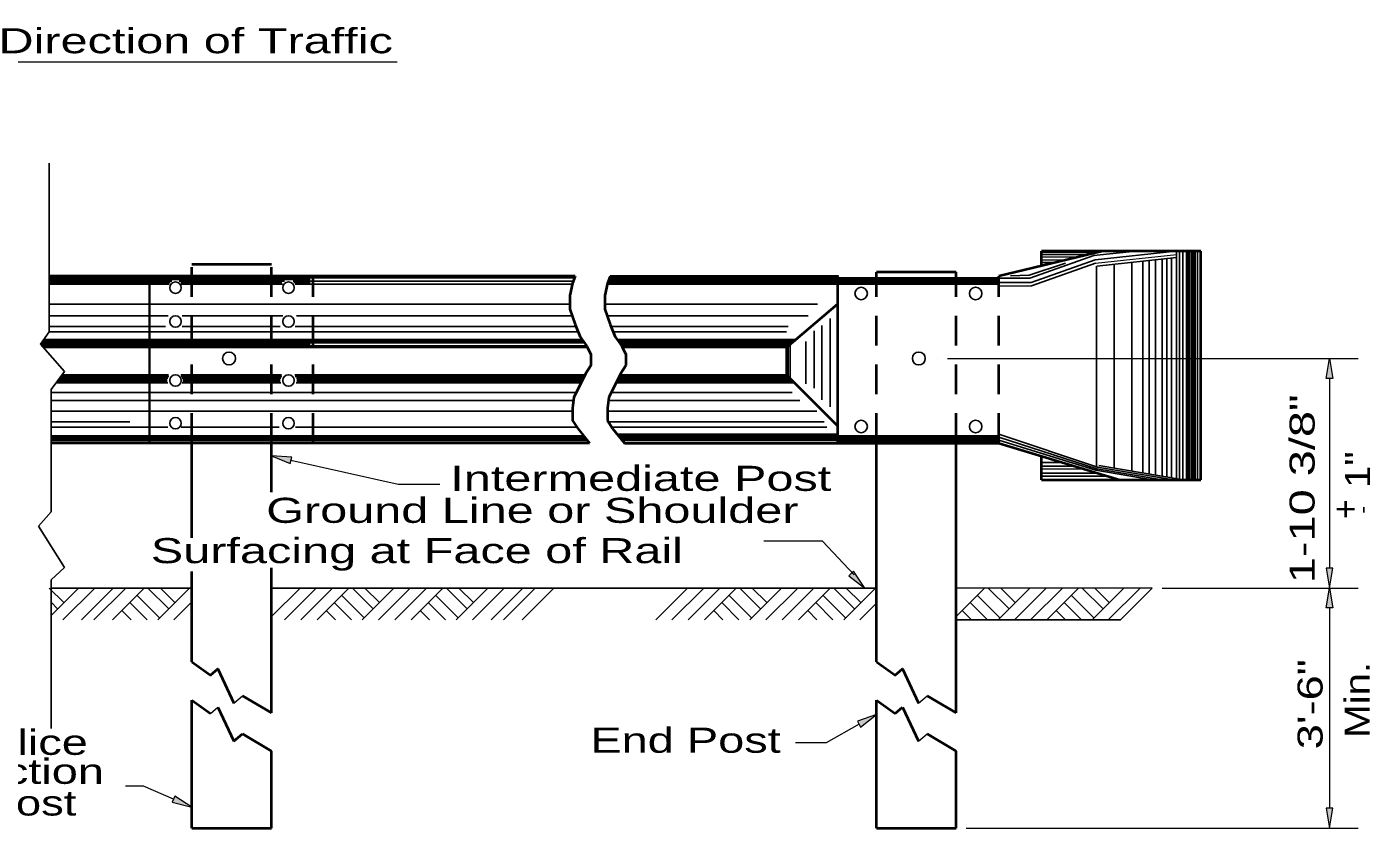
# Model space of a CAD drawing. Extents: x 1.3 to 36.6, y 35.1 to 57.1.
# Drawn here: x 16.57 to 23.71, y 47.63 to 51.9 of the extents above; entities that cross this region are included whole.
import ezdxf

# ---------------------------------------------------------------- set-up
doc = ezdxf.new("R2010")
doc.units = 0
doc.header["$LTSCALE"] = 0.053
doc.linetypes.add('MEDIUM_DASHED', pattern=[4.5, 3, -1.5])
for name, color, linetype, lineweight in [('1', 7, 'Continuous', 25), ('2', 7, 'MEDIUM_DASHED', 40), ('3', 7, 'Continuous', 13), ('4', 7, 'Continuous', 25), ('5', 7, 'Continuous', 25), ('6', 7, 'Continuous', 13)]:
    doc.layers.add(name, color=color, linetype=linetype, lineweight=lineweight)

msp = doc.modelspace()

# ---------------------------------------------------------------- hatches: boundary and pattern name
at = {"layer": '1'}
for points in [[(23.51256, 50.02604), (23.47715, 50.02604), (23.49485, 50.13229), (23.49485, 50.13229)], [(23.51256, 49.01731), (23.47715, 49.01731), (23.49485, 48.91106), (23.49485, 48.91106)], [(23.51256, 48.80481), (23.47715, 48.80481), (23.49485, 48.91106), (23.49485, 48.91106)], [(23.51256, 47.73984), (23.47715, 47.73984), (23.49485, 47.63359), (23.49485, 47.63359)]]:
    msp.add_hatch(color=256, dxfattribs=at).paths.add_polyline_path(points)
at = {"layer": '3'}
for points in [[(17.96823, 49.57327), (17.97595, 49.60783), (17.8684, 49.6137), (17.8684, 49.6137)], [(20.96434, 49.00076), (20.93847, 48.97657), (21.02397, 48.91106), (21.02397, 48.91106)], [(20.98415, 48.20198), (21.00154, 48.17112), (21.08541, 48.23871), (21.08541, 48.23871)], [(17.35402, 47.8041), (17.3401, 47.77153), (17.44476, 47.74605), (17.44476, 47.74605)]]:
    msp.add_hatch(color=256, dxfattribs=at).paths.add_polyline_path(points)

# ---------------------------------------------------------------- linework, layer by layer
at = {"layer": '1'}
for p, q in [((16.68708, 51.1706), (16.68708, 50.2734)), ((16.68708, 50.2734), (16.63932, 50.20824)), ((16.63932, 50.20824), (16.76829, 50.06289)), ((16.76829, 50.06289), (16.69665, 49.96765)), ((16.69665, 49.96765), (16.69665, 49.31605)), ((16.69665, 49.31605), (16.62977, 49.24086)), ((16.62977, 49.24086), (16.76829, 49.02032)), ((16.76829, 49.02032), (16.69665, 48.95516)), ((16.69665, 48.95516), (16.69665, 48.16332))]:
    msp.add_line(p, q, dxfattribs=at)
at = {"layer": '1', "lineweight": 40}
for p, q in [((22.28876, 50.70265), (21.73635, 50.56938)), ((21.96368, 50.62422), (21.96368, 50.70265)), ((22.81095, 50.70265), (21.96368, 50.70265)), ((22.81095, 49.48735), (22.81095, 50.70265)), ((17.44476, 50.6344), (17.8684, 50.6344)), ((21.50904, 50.59111), (21.08541, 50.59111)), ((19.48305, 50.56938), (16.68708, 50.56938)), ((19.65502, 50.53261), (19.64111, 50.46695)), ((19.66904, 50.56938), (19.65502, 50.53261)), ((19.66904, 50.56938), (20.88439, 50.56938)), ((19.64111, 50.46695), (19.64111, 50.39397)), ((19.64111, 50.39397), (19.66893, 50.3137)), ((19.66893, 50.3137), (19.69674, 50.24802)), ((19.69674, 50.24802), (19.73152, 50.19695)), ((19.73152, 50.19695), (19.75239, 50.15316)), ((19.75239, 50.15316), (19.75239, 50.09478)), ((19.75239, 50.09478), (19.72456, 50.05099)), ((19.72456, 50.05099), (19.69674, 49.99261)), ((19.69674, 49.99261), (19.66197, 49.92694)), ((19.66197, 49.92694), (19.65502, 49.86856)), ((19.65502, 49.86856), (19.65502, 49.80289)), ((19.65502, 49.80289), (19.68284, 49.75909)), ((19.68284, 49.75909), (19.74543, 49.68248)), ((19.55944, 49.68248), (16.69665, 49.68248)), ((17.44476, 49.17746), (17.44476, 49.68248)), ((17.8684, 49.42154), (17.8684, 49.68248)), ((19.74543, 49.68248), (21.73635, 49.68248)), ((21.08541, 48.51805), (21.08541, 49.68248)), ((21.50904, 48.2462), (21.50904, 49.68248)), ((21.73635, 49.68248), (22.37956, 49.48735)), ((21.96368, 49.48735), (21.96368, 49.61352)), ((21.96368, 49.48735), (22.81095, 49.48735)), ((17.8684, 48.2462), (17.8684, 49.01786)), ((17.44476, 48.51805), (17.44476, 48.99909)), ((17.44476, 48.31498), (17.54387, 48.24399)), ((17.44476, 47.63359), (17.44476, 48.31498)), ((17.71469, 48.33782), (17.8684, 48.2462)), ((21.08541, 48.31498), (21.18453, 48.24399)), ((21.08541, 47.63359), (21.08541, 48.31498)), ((21.35533, 48.33782), (21.50904, 48.2462)), ((17.58391, 48.2776), (17.66798, 48.09554)), ((21.18453, 48.24399), (21.22455, 48.2776)), ((21.22455, 48.2776), (21.30862, 48.09554)), ((17.66798, 48.09554), (17.71469, 48.13476)), ((17.71469, 48.13476), (17.8684, 48.04312)), ((21.35533, 48.13476), (21.50904, 48.04312)), ((17.8684, 47.63359), (17.8684, 48.04312)), ((21.50904, 47.63359), (21.50904, 48.04312)), ((17.44476, 47.63359), (17.8684, 47.63359)), ((21.08541, 47.63359), (21.50904, 47.63359))]:
    msp.add_line(p, q, dxfattribs=at)
at = {"layer": '1', "lineweight": 13}
for p, q in [((21.46266, 50.13229), (23.64785, 50.13229)), ((23.49485, 50.02604), (23.49485, 49.01731)), ((22.60524, 48.91106), (23.64785, 48.91106)), ((22.60524, 48.91106), (23.64785, 48.91106)), ((23.49485, 48.80481), (23.49485, 47.73984)), ((17.66798, 48.29861), (17.71469, 48.33782)), ((21.30862, 48.29861), (21.35533, 48.33782)), ((17.54387, 48.24399), (17.58391, 48.2776)), ((21.30862, 48.09554), (21.35533, 48.13476)), ((21.56217, 47.63359), (23.64785, 47.63359))]:
    msp.add_line(p, q, dxfattribs=at)
at = {"layer": '1', "lineweight": 40}
for points in [[(19.48305, 50.56938), (19.46903, 50.53261), (19.45512, 50.46695), (19.45512, 50.39397), (19.48294, 50.3137), (19.51076, 50.24802), (19.54553, 50.19695), (19.5664, 50.15316), (19.5664, 50.09478), (19.53858, 50.05099), (19.51076, 49.99261), (19.47599, 49.92694), (19.46903, 49.86856), (19.46903, 49.80289), (19.49685, 49.75909), (19.55944, 49.68248)], [(17.44476, 48.51805), (17.54387, 48.44706), (17.58391, 48.48068), (17.66798, 48.29861)], [(21.08541, 48.51805), (21.18453, 48.44706), (21.22455, 48.48068), (21.30862, 48.29861)]]:
    msp.add_lwpolyline(points, dxfattribs=at)
at = {"layer": '1', "lineweight": 13}
for points in [[(23.51256, 50.02604), (23.47715, 50.02604), (23.49485, 50.13229), (23.49485, 50.13229)], [(23.51256, 49.01731), (23.47715, 49.01731), (23.49485, 48.91106), (23.49485, 48.91106)], [(23.51256, 48.80481), (23.47715, 48.80481), (23.49485, 48.91106), (23.49485, 48.91106)], [(23.51256, 47.73984), (23.47715, 47.73984), (23.49485, 47.63359), (23.49485, 47.63359)]]:
    msp.add_lwpolyline(points, close=True, dxfattribs=at)
at = {"layer": '1'}
for centre, radius in [((17.35811, 50.50885), 0.03051), ((17.95908, 50.50885), 0.03051), ((21.00439, 50.47777), 0.03324), ((21.61313, 50.47777), 0.03324), ((17.35811, 50.32861), 0.03051), ((17.95908, 50.32861), 0.03051), ((17.64296, 50.13229), 0.03428), ((21.31084, 50.13229), 0.03428), ((17.35811, 50.0149), 0.03051), ((17.95908, 50.0149), 0.03051), ((17.35811, 49.78762), 0.03051), ((17.95908, 49.78762), 0.03051), ((21.00439, 49.77043), 0.03324), ((21.61313, 49.77043), 0.03324)]:
    msp.add_circle(centre, radius, dxfattribs=at)
at = {"layer": '2'}
for p, q in [((17.44476, 49.68248), (17.44476, 50.6344)), ((17.8684, 49.68248), (17.8684, 50.6344)), ((21.08541, 49.68248), (21.08541, 50.59111)), ((21.50904, 49.68248), (21.50904, 50.59111)), ((18.08984, 49.68248), (18.08984, 50.56938)), ((21.73635, 49.68248), (21.73635, 50.56938))]:
    msp.add_line(p, q, dxfattribs=at)
at = {"layer": '2', "linetype": 'Continuous', "lineweight": 35}
msp.add_line((17.22002, 49.68248), (17.22002, 50.56938), dxfattribs=at)
at = {"layer": '3'}
msp.add_line((16.00823, 51.71025), (18.5363, 51.71025), dxfattribs=at)
for points in [[(17.96823, 49.57327), (17.97595, 49.60783), (17.8684, 49.6137), (17.8684, 49.6137)], [(20.96434, 49.00076), (20.93847, 48.97657), (21.02397, 48.91106), (21.02397, 48.91106)], [(20.98415, 48.20198), (21.00154, 48.17112), (21.08541, 48.23871), (21.08541, 48.23871)], [(17.35402, 47.8041), (17.3401, 47.77153), (17.44476, 47.74605), (17.44476, 47.74605)]]:
    msp.add_lwpolyline(points, close=True, dxfattribs=at)
for points in [[(17.97209, 49.59056), (18.54263, 49.46321), (18.76433, 49.46321)], [(20.96772, 48.9805), (20.79907, 49.16089), (20.48614, 49.16089)], [(20.99284, 48.18654), (20.81837, 48.08822), (20.6554, 48.08822)], [(17.34706, 47.78781), (17.18716, 47.85619), (17.09168, 47.85619)]]:
    msp.add_lwpolyline(points, dxfattribs=at)
at = {"layer": '4'}
for p, q in [((16.68708, 48.91106), (16.76458, 48.83357)), ((16.84207, 48.91106), (16.69665, 48.76564)), ((17.44476, 48.91106), (16.69665, 48.91106)), ((16.92851, 48.91106), (16.75964, 48.7422)), ((17.02711, 48.91106), (16.85824, 48.7422)), ((17.09342, 48.91106), (16.92454, 48.7422)), ((17.19201, 48.91106), (17.02314, 48.7422)), ((17.15317, 48.87221), (17.27341, 48.75197)), ((17.21121, 48.91106), (17.32185, 48.80042)), ((17.43249, 48.91106), (17.26363, 48.7422)), ((17.27751, 48.91106), (17.355, 48.83357)), ((18.02017, 48.91106), (17.8684, 48.75928)), ((21.08541, 48.91106), (17.8684, 48.91106)), ((18.10661, 48.91106), (17.93774, 48.7422)), ((18.19305, 48.91106), (18.02418, 48.7422)), ((18.27949, 48.91106), (18.11062, 48.7422)), ((18.24064, 48.87221), (18.36088, 48.75197)), ((18.29869, 48.91106), (18.40933, 48.80042)), ((18.51997, 48.91106), (18.3511, 48.7422)), ((18.36499, 48.91106), (18.44248, 48.83357)), ((18.60642, 48.91106), (18.43754, 48.7422)), ((18.69284, 48.91106), (18.52398, 48.7422)), ((18.77929, 48.91106), (18.61043, 48.7422)), ((18.74044, 48.87221), (18.86068, 48.75197)), ((18.79849, 48.91106), (18.90912, 48.80042)), ((19.01977, 48.91106), (18.85091, 48.7422)), ((18.86479, 48.91106), (18.94228, 48.83357)), ((19.10622, 48.91106), (18.93734, 48.7422)), ((19.20481, 48.91106), (19.03594, 48.7422)), ((19.27111, 48.91106), (19.10224, 48.7422)), ((19.36972, 48.91106), (19.20084, 48.7422)), ((20.08057, 48.91106), (19.91171, 48.7422)), ((20.16701, 48.91106), (19.99814, 48.7422)), ((20.25345, 48.91106), (20.08458, 48.7422)), ((20.3399, 48.91106), (20.17102, 48.7422)), ((20.30104, 48.87221), (20.42128, 48.75197)), ((20.35908, 48.91106), (20.46973, 48.80042)), ((20.58038, 48.91106), (20.4115, 48.7422)), ((20.42539, 48.91106), (20.50287, 48.83357)), ((20.66681, 48.91106), (20.49794, 48.7422)), ((20.75325, 48.91106), (20.58439, 48.7422)), ((20.83969, 48.91106), (20.67082, 48.7422)), ((20.80084, 48.87221), (20.92108, 48.75197)), ((20.85889, 48.91106), (20.96953, 48.80042)), ((21.08017, 48.91106), (20.9113, 48.7422)), ((20.92519, 48.91106), (21.00268, 48.83357)), ((21.62194, 48.87221), (21.74218, 48.75197)), ((21.67999, 48.91106), (21.79062, 48.80042)), ((21.90127, 48.91106), (21.73241, 48.7422)), ((21.74629, 48.91106), (21.82378, 48.83357)), ((21.98772, 48.91106), (21.81884, 48.7422)), ((22.07415, 48.91106), (21.90528, 48.7422)), ((22.16059, 48.91106), (21.99173, 48.7422)), ((22.12174, 48.87221), (22.24198, 48.75197)), ((22.17979, 48.91106), (22.29043, 48.80042)), ((22.40107, 48.91106), (22.23221, 48.7422)), ((22.24608, 48.91106), (22.32358, 48.83357)), ((22.48751, 48.91106), (22.31864, 48.7422)), ((22.55211, 48.91106), (22.38324, 48.7422)), ((16.69665, 48.83521), (16.73143, 48.80042)), ((17.07242, 48.79146), (17.12168, 48.7422)), ((17.11492, 48.83396), (17.20668, 48.7422)), ((17.44476, 48.83689), (17.35006, 48.7422)), ((18.15989, 48.79146), (18.20917, 48.7422)), ((18.20239, 48.83396), (18.29417, 48.7422)), ((18.65969, 48.79146), (18.70896, 48.7422)), ((18.70219, 48.83396), (18.79396, 48.7422)), ((20.22029, 48.79146), (20.26956, 48.7422)), ((20.26279, 48.83396), (20.35456, 48.7422)), ((20.72009, 48.79146), (20.76936, 48.7422)), ((20.76259, 48.83396), (20.85436, 48.7422)), ((21.08541, 48.82985), (20.99774, 48.7422)), ((21.54119, 48.79146), (21.59046, 48.7422)), ((21.58369, 48.83396), (21.67546, 48.7422)), ((22.04099, 48.79146), (22.09026, 48.7422)), ((22.08349, 48.83396), (22.17526, 48.7422)), ((22.38324, 48.7422), (21.50904, 48.7422))]:
    msp.add_line(p, q, dxfattribs=at)
at = {"layer": '4', "lineweight": 13}
for p, q in [((22.55211, 48.91106), (21.50904, 48.91106)), ((21.66079, 48.91106), (21.50904, 48.75931))]:
    msp.add_line(p, q, dxfattribs=at)
at = {"layer": '5'}
for p, q in [((21.90146, 50.55875), (22.24191, 50.67925)), ((21.90839, 50.53697), (22.24882, 50.65748)), ((22.26778, 50.69684), (21.96368, 50.69684)), ((22.24191, 50.67925), (22.46278, 50.70265)), ((22.24882, 50.65748), (22.67532, 50.70265)), ((22.25712, 50.62408), (22.68081, 50.66896)), ((22.50231, 50.65005), (22.50231, 49.52324)), ((22.53631, 50.65366), (22.53631, 49.5176)), ((22.57031, 50.65725), (22.57031, 49.51195)), ((22.60431, 50.66085), (22.60431, 49.50631)), ((22.62981, 50.66355), (22.62981, 49.50208)), ((22.65531, 50.66626), (22.65531, 49.49784)), ((22.68081, 50.70265), (22.68081, 49.49361)), ((22.69781, 50.70265), (22.69781, 49.48735)), ((22.71481, 50.70265), (22.71481, 49.48735)), ((22.74139, 50.70265), (22.74139, 49.48735)), ((22.74881, 50.70265), (22.74881, 49.48735)), ((22.75839, 50.70265), (22.75839, 49.48735)), ((22.76581, 50.70265), (22.76581, 49.48735)), ((22.77539, 50.70265), (22.77539, 49.48735)), ((22.78281, 50.70265), (22.78281, 49.48735)), ((21.79766, 50.57181), (21.8973, 50.57617)), ((21.8973, 50.57617), (22.09106, 50.64005)), ((21.90976, 50.51954), (22.25022, 50.64005)), ((22.03743, 50.64202), (21.96368, 50.64202)), ((22.25581, 50.62361), (22.25581, 49.55643)), ((22.34931, 50.63384), (22.34931, 49.54865)), ((22.44281, 50.64375), (22.44281, 49.53312)), ((16.68708, 50.5612), (19.47993, 50.5612)), ((16.68708, 50.55269), (18.07342, 50.55269)), ((16.68708, 50.5442), (17.33939, 50.5442)), ((16.68708, 50.5357), (17.3296, 50.5357)), ((16.68708, 50.5272), (17.32523, 50.5272)), ((17.37684, 50.5442), (17.93723, 50.5442)), ((17.38662, 50.5357), (17.92419, 50.5357)), ((17.3886, 50.5272), (17.92646, 50.5272)), ((17.98447, 50.5442), (19.47345, 50.5442)), ((17.98773, 50.5357), (18.07342, 50.5357)), ((17.99375, 50.5272), (19.46789, 50.5272)), ((21.73635, 50.5272), (19.65387, 50.5272)), ((21.73635, 50.5357), (19.65619, 50.5357)), ((21.73635, 50.5442), (19.65943, 50.5442)), ((21.73635, 50.55269), (19.66268, 50.55269)), ((21.73635, 50.5612), (19.66592, 50.5612)), ((20.87086, 50.5612), (20.74336, 50.5612)), ((21.73539, 50.55875), (21.90146, 50.55875)), ((21.7423, 50.53697), (21.90839, 50.53697)), ((19.45512, 50.42037), (16.68708, 50.42037)), ((19.64111, 50.42037), (20.77246, 50.42037)), ((17.31821, 50.35928), (16.68708, 50.35928)), ((17.30517, 50.30288), (16.68708, 50.30288)), ((17.92908, 50.35928), (17.39314, 50.35928)), ((17.91443, 50.30288), (17.39314, 50.30288)), ((19.48753, 50.30288), (17.99425, 50.30288)), ((19.46715, 50.35928), (18.00076, 50.35928)), ((19.65314, 50.35928), (20.72317, 50.35928)), ((19.67351, 50.30288), (20.61562, 50.30288)), ((20.79485, 49.91279), (20.79485, 50.30757)), ((20.83967, 49.87519), (20.83967, 50.34518)), ((16.65102, 50.22419), (19.52698, 50.22419)), ((16.65725, 50.23269), (19.5212, 50.23269)), ((19.49947, 50.27469), (16.68708, 50.27469)), ((19.68546, 50.27469), (20.60667, 50.27469)), ((20.6568, 50.23269), (19.70718, 50.23269)), ((20.64679, 50.22419), (19.71297, 50.22419)), ((20.70972, 49.99739), (20.70972, 50.22299)), ((20.75453, 49.97389), (20.75453, 50.27938)), ((16.64025, 50.20719), (18.07342, 50.20719)), ((16.64478, 50.21569), (19.53276, 50.21569)), ((16.64779, 50.19869), (19.54433, 50.19869)), ((19.5488, 50.19008), (16.65544, 50.19008)), ((20.6368, 50.21569), (19.71875, 50.21569)), ((20.62679, 50.20719), (19.72454, 50.20719)), ((20.6168, 50.19869), (19.73032, 50.19869)), ((19.73479, 50.19008), (20.60667, 50.19008)), ((20.6156, 50.19768), (20.6156, 50.03551)), ((20.62751, 50.2078), (20.62751, 50.02367)), ((16.72879, 50.01039), (17.31442, 50.01039)), ((16.73519, 50.01889), (17.31433, 50.01889)), ((16.74158, 50.02739), (17.31674, 50.02739)), ((16.74798, 50.03589), (17.32244, 50.03589)), ((16.75437, 50.04439), (17.32146, 50.04439)), ((17.38662, 50.04439), (17.92256, 50.04439)), ((17.38868, 50.03589), (17.92307, 50.03589)), ((17.39435, 50.02739), (17.91739, 50.02739)), ((17.3967, 50.01039), (17.91505, 50.01039)), ((17.39677, 50.01889), (17.91498, 50.01889)), ((17.99261, 50.04439), (19.53543, 50.04439)), ((17.99508, 50.03589), (19.53138, 50.03589)), ((18.00076, 50.02739), (19.52732, 50.02739)), ((18.00309, 50.01039), (19.51923, 50.01039)), ((18.00317, 50.01889), (19.52328, 50.01889)), ((20.64089, 50.01039), (19.70522, 50.01039)), ((20.63232, 50.01889), (19.70926, 50.01889)), ((20.62377, 50.02739), (19.71332, 50.02739)), ((20.61522, 50.03589), (19.71736, 50.03589)), ((20.60667, 50.04439), (19.72142, 50.04439)), ((19.48841, 49.95039), (16.69665, 49.95039)), ((16.7224, 50.00189), (17.317, 50.00189)), ((17.39411, 50.00189), (17.91764, 50.00189)), ((18.00051, 50.00189), (19.51518, 50.00189)), ((19.67439, 49.95039), (20.63803, 49.95039)), ((20.64944, 50.00189), (19.70116, 50.00189)), ((19.47374, 49.90808), (16.69665, 49.90808)), ((19.65973, 49.90808), (20.67836, 49.90808)), ((19.46903, 49.85169), (16.69665, 49.85169)), ((17.11544, 49.79529), (16.69665, 49.79529)), ((19.65502, 49.85169), (20.76797, 49.85169)), ((19.65984, 49.79529), (20.80829, 49.79529)), ((17.31722, 49.76709), (16.69665, 49.76709)), ((16.69665, 49.72139), (19.52766, 49.72139)), ((17.91002, 49.76709), (17.38882, 49.76709)), ((19.49178, 49.76709), (17.9959, 49.76709)), ((19.67776, 49.76709), (20.82174, 49.76709)), ((20.87999, 49.72989), (19.70671, 49.72989)), ((21.73635, 49.72139), (19.71365, 49.72139)), ((22.26191, 49.5544), (21.73635, 49.72941)), ((16.69665, 49.71289), (19.53459, 49.71289)), ((16.69665, 49.70439), (19.54154, 49.70439)), ((16.69665, 49.69589), (19.54849, 49.69589)), ((21.73635, 49.71289), (19.72058, 49.71289)), ((21.73635, 49.70439), (19.72753, 49.70439)), ((21.73635, 49.69589), (19.73447, 49.69589)), ((20.87999, 49.68799), (21.73252, 49.68799)), ((22.25153, 49.5373), (21.73635, 49.69843)), ((22.07948, 49.5784), (21.96368, 49.5784)), ((22.14226, 49.55933), (21.96368, 49.55933)), ((22.26435, 49.5223), (21.96368, 49.5223)), ((22.32017, 49.50538), (21.96368, 49.50538)), ((22.55245, 49.48735), (22.25153, 49.5373)), ((22.66578, 49.48735), (22.26191, 49.5544)), ((22.71851, 49.48735), (22.26782, 49.56217))]:
    msp.add_line(p, q, dxfattribs=at)
at = {"layer": '5', "lineweight": 13}
for p, q in [((22.2079, 50.68314), (21.96368, 50.68314)), ((22.1558, 50.67057), (21.96368, 50.67057)), ((22.08952, 50.65458), (21.96368, 50.65458)), ((22.25022, 50.64005), (22.68081, 50.68566)), ((22.73181, 50.70265), (22.73181, 49.48735)), ((22.79239, 50.70265), (22.79239, 49.48735)), ((21.74369, 50.51954), (21.90976, 50.51954)), ((22.19458, 49.54347), (21.96368, 49.54347))]:
    msp.add_line(p, q, dxfattribs=at)
at = {"layer": '5', "lineweight": 40}
for p, q in [((20.87999, 49.68248), (20.87999, 50.56938)), ((20.60667, 50.19008), (20.87999, 50.42241)), ((20.60667, 50.19008), (20.60667, 50.04439)), ((20.60667, 50.04439), (20.87999, 49.77278))]:
    msp.add_line(p, q, dxfattribs=at)
at = {"layer": '5'}
msp.add_lwpolyline([(22.60518, 49.48735), (22.25746, 49.54507), (21.73635, 49.71324)], dxfattribs=at)
at = {"layer": '6'}
for p, q in [((21.40953, 50.13229), (21.40954, 50.13229)), ((23.49485, 48.91106), (23.49486, 48.91106)), ((21.50904, 47.63359), (21.50905, 47.63359)), ((23.49485, 47.63359), (23.49486, 47.63359))]:
    msp.add_line(p, q, dxfattribs=at)
at = {"layer": '6', "lineweight": 25}
msp.add_line((22.55211, 48.91106), (22.55213, 48.91106), dxfattribs=at)
msp.add_line((22.55211, 48.91106), (22.55213, 48.91106), dxfattribs=at)

# ---------------------------------------------------------------- texts
at = {"layer": '1'}
for s, width, p in [('1-10 3/8"', 1.4, (23.4157, 48.93695)), ('3\'-6"', 1.35, (23.45819, 48.05326))]:
    msp.add_text(s, height=0.1333, rotation=90, dxfattribs=dict(at, width=width)).set_placement(p)
at = {"layer": '3'}
for s, width, p in [('Direction of Traffic', 1.45, (16.41683, 51.75605)), ('Intermediate Post', 1.45, (18.81955, 49.42789)), ('Ground Line or Shoulder', 1.45, (17.8405, 49.25772)), ('Surfacing at Face of Rail', 1.45, (17.22682, 49.0433)), ('Splice', 1.4, (16.21241, 48.02341)), ('End Post', 1.4, (19.56402, 48.03475)), ('Section', 1.4, (16.14522, 47.86924)), ('Post', 1.35, (16.34919, 47.70069))]:
    msp.add_text(s, height=0.1333, dxfattribs=dict(at, width=width)).set_placement(p)
for s, height, width, p in [('1"', 0.1333, 1.2, (23.71092, 49.44301)), ('-', 0.085, 1.1, (23.71035, 49.30576)), ('Min.', 0.1333, 1.2, (23.7088, 48.11394))]:
    msp.add_text(s, height=height, rotation=90, dxfattribs=dict(at, width=width)).set_placement(p)
msp.add_text('+', height=0.1333, rotation=90, dxfattribs=at).set_placement((23.6454, 49.27802))

doc.saveas('drawing.dxf')
